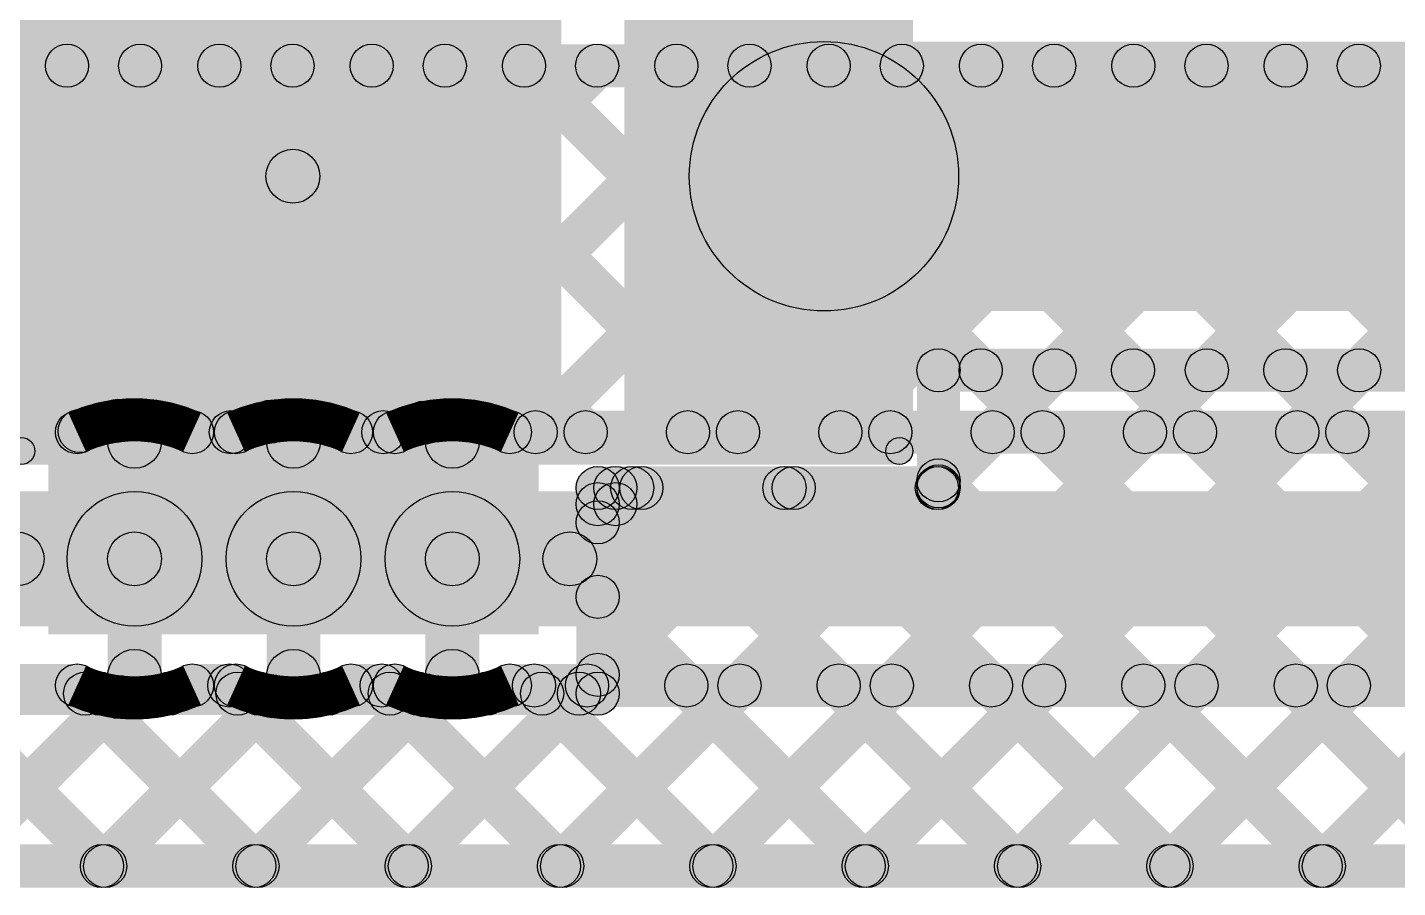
# Model space of a CAD drawing. Header units: millimetres. Extents: x -0.2 to 4.57, y -0.3 to 0.49.
# Drawn here: x 1.8264 to 2.0808, y 0.027 to 0.1866 of the extents above; entities that cross this region are included whole.
import ezdxf

# ---------------------------------------------------------------- set-up
doc = ezdxf.new("R2010")
doc.units = ezdxf.units.MM
doc.header["$MEASUREMENT"] = 0
for name, color, linetype in [('BottomLayer', 5, 'Continuous'), ('TopLayer', 1, 'Continuous'), ('TopOverlay', 2, 'Continuous'), ('TopPaste', 8, 'Continuous'), ('TopSolder', 216, 'Continuous'), ('ViaHoleLayer', 16, 'Continuous')]:
    doc.layers.add(name, color=color, linetype=linetype)

# ---------------------------------------------------------------- blocks, each defined once
blk = doc.blocks.new('W_____LED_10')
at = {"layer": 'TopLayer'}
for points in [[(-0.06526, 0.04685), (-0.02195, 0.04685), (-0.02195, -0.04685), (-0.06526, -0.04685)], [(-0.00226, 0.04685), (0.08947, 0.04685), (0.08947, -0.04685), (-0.00226, -0.04685)]]:
    blk.add_hatch(color=1, dxfattribs=at).paths.add_polyline_path(points)
at = {"layer": 'TopOverlay'}
h = blk.add_hatch(color=2, dxfattribs=at)
edge = h.paths.add_edge_path()
edge.add_arc((-0.069, 0.051), 0.0025, 0, 360)
h = blk.add_hatch(color=2, dxfattribs=at)
edge = h.paths.add_edge_path()
edge.add_arc((-0.069, 0.051), 0.0025, 0, 360)
for points in [[(0.094, 0.0535), (0.094, 0.0485), (-0.069, 0.0485), (-0.069, 0.0535)], [(-0.0715, 0.051), (-0.0665, 0.051), (-0.0665, -0.051), (-0.0715, -0.051)], [(0.134, 0.05301), (0.091, 0.05301), (0.091, -0.05299), (0.134, -0.05299)], [(0.094, -0.0485), (0.094, -0.0535), (-0.069, -0.0535), (-0.069, -0.0485)]]:
    blk.add_hatch(color=2, dxfattribs=at).paths.add_polyline_path(points)
h = blk.add_hatch(color=2, dxfattribs=at)
edge = h.paths.add_edge_path()
edge.add_arc((0.094, 0.051), 0.0025, 0, 360)
h = blk.add_hatch(color=2, dxfattribs=at)
edge = h.paths.add_edge_path()
edge.add_arc((-0.069, -0.051), 0.0025, 0, 360)
h = blk.add_hatch(color=2, dxfattribs=at)
edge = h.paths.add_edge_path()
edge.add_arc((-0.069, -0.051), 0.0025, 0, 360)
h = blk.add_hatch(color=2, dxfattribs=at)
edge = h.paths.add_edge_path()
edge.add_arc((0.094, -0.051), 0.0025, 0, 360)
at = {"layer": 'TopPaste'}
for points in [[(-0.06526, 0.04685), (-0.02195, 0.04685), (-0.02195, -0.04685), (-0.06526, -0.04685)], [(-0.00226, 0.04685), (0.08947, 0.04685), (0.08947, -0.04685), (-0.00226, -0.04685)]]:
    blk.add_hatch(color=8, dxfattribs=at).paths.add_polyline_path(points)
at = {"layer": 'TopSolder'}
for points in [[(-0.06926, 0.05085), (-0.01795, 0.05085), (-0.01795, -0.05085), (-0.06926, -0.05085)], [(-0.00626, 0.05085), (0.09347, 0.05085), (0.09347, -0.05085), (-0.00626, -0.05085)]]:
    blk.add_hatch(color=216, dxfattribs=at).paths.add_polyline_path(points)
at = {"layer": 'TopOverlay'}
for centre in [(-0.069, 0.051), (-0.069, 0.051), (0.094, 0.051), (-0.069, -0.051), (-0.069, -0.051), (0.094, -0.051)]:
    blk.add_circle(centre, 0.0025, dxfattribs=at)

msp = doc.modelspace()

# ---------------------------------------------------------------- hatches: boundary and pattern name
at = {"layer": 'BottomLayer'}
for points in [[(1.65426, 0.1755), (1.65426, 0.1835), (2.50226, 0.1835), (2.50226, 0.1755)], [(1.77432, 0.17667), (1.77998, 0.18233), (1.84587, 0.11644), (1.84021, 0.11078)], [(1.78212, 0.10867), (1.77646, 0.11433), (1.84446, 0.18233), (1.85012, 0.17667)], [(1.80261, 0.17667), (1.80826, 0.18233), (1.87431, 0.11628), (1.86865, 0.11062)], [(1.8104, 0.10867), (1.80475, 0.11433), (1.87275, 0.18233), (1.8784, 0.17667)], [(1.83089, 0.17667), (1.83655, 0.18233), (1.90279, 0.11609), (1.89713, 0.11043)], [(1.8389, 0.10889), (1.83325, 0.11454), (1.90103, 0.18233), (1.90669, 0.17667)], [(1.85917, 0.17667), (1.86483, 0.18233), (1.93283, 0.11433), (1.92717, 0.10867)], [(1.86697, 0.10867), (1.86132, 0.11433), (1.92932, 0.18233), (1.93497, 0.17667)], [(1.88746, 0.17667), (1.89312, 0.18233), (1.96112, 0.11433), (1.95546, 0.10867)], [(1.89526, 0.10867), (1.8896, 0.11433), (1.9576, 0.18233), (1.96326, 0.17667)], [(1.91574, 0.17667), (1.9214, 0.18233), (1.9894, 0.11433), (1.98374, 0.10867)], [(1.92354, 0.10867), (1.91788, 0.11433), (1.98588, 0.18233), (1.99154, 0.17667)], [(1.94403, 0.17667), (1.94968, 0.18233), (2.01768, 0.11433), (2.01203, 0.10867)], [(1.95183, 0.10867), (1.94617, 0.11433), (2.01417, 0.18233), (2.01983, 0.17667)], [(1.97231, 0.17667), (1.97797, 0.18233), (2.04597, 0.11433), (2.04031, 0.10867)], [(1.98011, 0.10867), (1.97445, 0.11433), (2.04245, 0.18233), (2.04811, 0.17667)], [(2.0006, 0.17667), (2.00625, 0.18233), (2.07425, 0.11433), (2.0686, 0.10867)], [(2.00839, 0.10867), (2.00274, 0.11433), (2.07074, 0.18233), (2.07639, 0.17667)], [(2.02888, 0.17667), (2.03454, 0.18233), (2.10254, 0.11433), (2.09688, 0.10867)], [(2.03668, 0.10867), (2.03102, 0.11433), (2.09902, 0.18233), (2.10468, 0.17667)], [(2.05716, 0.17667), (2.06282, 0.18233), (2.13082, 0.11433), (2.12516, 0.10867)], [(2.06496, 0.10867), (2.05931, 0.11433), (2.12731, 0.18233), (2.13296, 0.17667)], [(1.13694, 0.1075), (1.13694, 0.1155), (1.83559, 0.1155), (1.83559, 0.1075)], [(1.85694, 0.1075), (1.85694, 0.1155), (1.86509, 0.1155), (1.86509, 0.1075)], [(1.88644, 0.1075), (1.88644, 0.1155), (1.89459, 0.1155), (1.89459, 0.1075)], [(1.91594, 0.1075), (1.91594, 0.1155), (2.68159, 0.1155), (2.68159, 0.1075)], [(1.85126, 0.088), (1.84126, 0.088), (1.84126, 0.10981), (1.85126, 0.10981)], [(1.88076, 0.088), (1.87076, 0.088), (1.87076, 0.10981), (1.88076, 0.10981)], [(1.91026, 0.088), (1.90026, 0.088), (1.90026, 0.10981), (1.91026, 0.10981)], [(1.12626, 0.0755), (1.12626, 0.1005), (1.84626, 0.1005), (1.84626, 0.0755)], [(1.84626, 0.0755), (1.84626, 0.1005), (1.87576, 0.1005), (1.87576, 0.0755)], [(1.87576, 0.0755), (1.87576, 0.1005), (1.90526, 0.1005), (1.90526, 0.0755)], [(1.90526, 0.0755), (1.90526, 0.1005), (2.69226, 0.1005), (2.69226, 0.0755)], [(1.85126, 0.06619), (1.84126, 0.06619), (1.84126, 0.088), (1.85126, 0.088)], [(1.88076, 0.06619), (1.87076, 0.06619), (1.87076, 0.088), (1.88076, 0.088)], [(1.91026, 0.06619), (1.90026, 0.06619), (1.90026, 0.088), (1.91026, 0.088)], [(1.13694, 0.0605), (1.13694, 0.0685), (1.83559, 0.0685), (1.83559, 0.0605)], [(1.80447, 0.06167), (1.81012, 0.06733), (1.84362, 0.03383), (1.83797, 0.02817)], [(1.83275, 0.06167), (1.83841, 0.06733), (1.87191, 0.03383), (1.86625, 0.02817)], [(1.85694, 0.0605), (1.85694, 0.0685), (1.86509, 0.0685), (1.86509, 0.0605)], [(1.86104, 0.06167), (1.86669, 0.06733), (1.90019, 0.03383), (1.89454, 0.02817)], [(1.88644, 0.0605), (1.88644, 0.0685), (1.89459, 0.0685), (1.89459, 0.0605)], [(1.88932, 0.06167), (1.89498, 0.06733), (1.92848, 0.03383), (1.92282, 0.02817)], [(1.89961, 0.02817), (1.89395, 0.03383), (1.92745, 0.06733), (1.93311, 0.06167)], [(1.91594, 0.0605), (1.91594, 0.0685), (2.68159, 0.0685), (2.68159, 0.0605)], [(1.91761, 0.06167), (1.92326, 0.06733), (1.95676, 0.03383), (1.95111, 0.02817)], [(1.92789, 0.02817), (1.92224, 0.03383), (1.95574, 0.06733), (1.96139, 0.06167)], [(1.94589, 0.06167), (1.95155, 0.06733), (1.98505, 0.03383), (1.97939, 0.02817)], [(1.95618, 0.02817), (1.95052, 0.03383), (1.98402, 0.06733), (1.98968, 0.06167)], [(1.97417, 0.06167), (1.97983, 0.06733), (2.01333, 0.03383), (2.00767, 0.02817)], [(1.98446, 0.02817), (1.97881, 0.03383), (2.01231, 0.06733), (2.01796, 0.06167)], [(2.00246, 0.06167), (2.00812, 0.06733), (2.04162, 0.03383), (2.03596, 0.02817)], [(2.01275, 0.02817), (2.00709, 0.03383), (2.04059, 0.06733), (2.04625, 0.06167)], [(2.03074, 0.06167), (2.0364, 0.06733), (2.0699, 0.03383), (2.06424, 0.02817)], [(2.04103, 0.02817), (2.03537, 0.03383), (2.06887, 0.06733), (2.07453, 0.06167)], [(2.05903, 0.06167), (2.06468, 0.06733), (2.09818, 0.03383), (2.09253, 0.02817)], [(2.06932, 0.02817), (2.06366, 0.03383), (2.09716, 0.06733), (2.10282, 0.06167)], [(1.81476, 0.02817), (1.8091, 0.03383), (1.84046, 0.06519), (1.84612, 0.05953)], [(1.84304, 0.02817), (1.83738, 0.03383), (1.86889, 0.06533), (1.87455, 0.05968)], [(1.87133, 0.02817), (1.86567, 0.03383), (1.89736, 0.06552), (1.90302, 0.05986)], [(0.05826, 0.027), (0.05826, 0.035), (4.48726, 0.035), (4.48726, 0.027)]]:
    msp.add_hatch(color=5, dxfattribs=at).paths.add_polyline_path(points)
h = msp.add_hatch(color=5, dxfattribs=at)
edge = h.paths.add_edge_path()
edge.add_arc((1.83372, 0.1795), 0.004, 0, 360)
h = msp.add_hatch(color=5, dxfattribs=at)
edge = h.paths.add_edge_path()
edge.add_arc((1.84729, 0.1795), 0.004, 0, 360)
h = msp.add_hatch(color=5, dxfattribs=at)
edge = h.paths.add_edge_path()
edge.add_arc((1.862, 0.1795), 0.004, 0, 360)
h = msp.add_hatch(color=5, dxfattribs=at)
edge = h.paths.add_edge_path()
edge.add_arc((1.87558, 0.1795), 0.004, 0, 360)
h = msp.add_hatch(color=5, dxfattribs=at)
edge = h.paths.add_edge_path()
edge.add_arc((1.89029, 0.1795), 0.004, 0, 360)
h = msp.add_hatch(color=5, dxfattribs=at)
edge = h.paths.add_edge_path()
edge.add_arc((1.90386, 0.1795), 0.004, 0, 360)
h = msp.add_hatch(color=5, dxfattribs=at)
edge = h.paths.add_edge_path()
edge.add_arc((1.91857, 0.1795), 0.004, 0, 360)
h = msp.add_hatch(color=5, dxfattribs=at)
edge = h.paths.add_edge_path()
edge.add_arc((1.93214, 0.1795), 0.004, 0, 360)
h = msp.add_hatch(color=5, dxfattribs=at)
edge = h.paths.add_edge_path()
edge.add_arc((1.94686, 0.1795), 0.004, 0, 360)
h = msp.add_hatch(color=5, dxfattribs=at)
edge = h.paths.add_edge_path()
edge.add_arc((1.96043, 0.1795), 0.004, 0, 360)
h = msp.add_hatch(color=5, dxfattribs=at)
edge = h.paths.add_edge_path()
edge.add_arc((1.97514, 0.1795), 0.004, 0, 360)
h = msp.add_hatch(color=5, dxfattribs=at)
edge = h.paths.add_edge_path()
edge.add_arc((1.98871, 0.1795), 0.004, 0, 360)
h = msp.add_hatch(color=5, dxfattribs=at)
edge = h.paths.add_edge_path()
edge.add_arc((2.00342, 0.1795), 0.004, 0, 360)
h = msp.add_hatch(color=5, dxfattribs=at)
edge = h.paths.add_edge_path()
edge.add_arc((2.017, 0.1795), 0.004, 0, 360)
h = msp.add_hatch(color=5, dxfattribs=at)
edge = h.paths.add_edge_path()
edge.add_arc((2.03171, 0.1795), 0.004, 0, 360)
h = msp.add_hatch(color=5, dxfattribs=at)
edge = h.paths.add_edge_path()
edge.add_arc((2.04528, 0.1795), 0.004, 0, 360)
h = msp.add_hatch(color=5, dxfattribs=at)
edge = h.paths.add_edge_path()
edge.add_arc((2.05999, 0.1795), 0.004, 0, 360)
h = msp.add_hatch(color=5, dxfattribs=at)
edge = h.paths.add_edge_path()
edge.add_arc((2.07357, 0.1795), 0.004, 0, 360)
h = msp.add_hatch(color=5, dxfattribs=at)
edge = h.paths.add_edge_path()
edge.add_arc((1.84304, 0.11361), 0.004, 0, 360)
h = msp.add_hatch(color=5, dxfattribs=at)
edge = h.paths.add_edge_path()
edge.add_arc((1.87148, 0.11345), 0.004, 0, 360)
h = msp.add_hatch(color=5, dxfattribs=at)
edge = h.paths.add_edge_path()
edge.add_arc((1.89996, 0.11326), 0.004, 0, 360)
h = msp.add_hatch(color=5, dxfattribs=at)
edge = h.paths.add_edge_path()
edge.add_arc((1.83559, 0.1115), 0.004, 0, 360)
h = msp.add_hatch(color=5, dxfattribs=at)
edge = h.paths.add_edge_path()
edge.add_arc((1.83559, 0.1115), 0.004, 0, 360)
h = msp.add_hatch(color=5, dxfattribs=at)
edge = h.paths.add_edge_path()
edge.add_arc((1.83607, 0.11171), 0.004, 0, 360)
h = msp.add_hatch(color=5, dxfattribs=at)
edge = h.paths.add_edge_path()
edge.add_arc((1.84626, 0.10981), 0.005, 0, 360)
h = msp.add_hatch(color=5, dxfattribs=at)
edge = h.paths.add_edge_path()
edge.add_arc((1.85694, 0.1115), 0.004, 0, 360)
h = msp.add_hatch(color=5, dxfattribs=at)
edge = h.paths.add_edge_path()
edge.add_arc((1.85694, 0.1115), 0.004, 0, 360)
h = msp.add_hatch(color=5, dxfattribs=at)
edge = h.paths.add_edge_path()
edge.add_arc((1.86414, 0.1115), 0.004, 0, 360)
h = msp.add_hatch(color=5, dxfattribs=at)
edge = h.paths.add_edge_path()
edge.add_arc((1.86509, 0.1115), 0.004, 0, 360)
h = msp.add_hatch(color=5, dxfattribs=at)
edge = h.paths.add_edge_path()
edge.add_arc((1.86509, 0.1115), 0.004, 0, 360)
h = msp.add_hatch(color=5, dxfattribs=at)
edge = h.paths.add_edge_path()
edge.add_arc((1.87576, 0.10981), 0.005, 0, 360)
h = msp.add_hatch(color=5, dxfattribs=at)
edge = h.paths.add_edge_path()
edge.add_arc((1.88644, 0.1115), 0.004, 0, 360)
h = msp.add_hatch(color=5, dxfattribs=at)
edge = h.paths.add_edge_path()
edge.add_arc((1.88644, 0.1115), 0.004, 0, 360)
h = msp.add_hatch(color=5, dxfattribs=at)
edge = h.paths.add_edge_path()
edge.add_arc((1.89243, 0.1115), 0.004, 0, 360)
h = msp.add_hatch(color=5, dxfattribs=at)
edge = h.paths.add_edge_path()
edge.add_arc((1.89459, 0.1115), 0.004, 0, 360)
h = msp.add_hatch(color=5, dxfattribs=at)
edge = h.paths.add_edge_path()
edge.add_arc((1.89459, 0.1115), 0.004, 0, 360)
h = msp.add_hatch(color=5, dxfattribs=at)
edge = h.paths.add_edge_path()
edge.add_arc((1.90526, 0.10981), 0.005, 0, 360)
h = msp.add_hatch(color=5, dxfattribs=at)
edge = h.paths.add_edge_path()
edge.add_arc((1.91594, 0.1115), 0.004, 0, 360)
h = msp.add_hatch(color=5, dxfattribs=at)
edge = h.paths.add_edge_path()
edge.add_arc((1.91594, 0.1115), 0.004, 0, 360)
h = msp.add_hatch(color=5, dxfattribs=at)
edge = h.paths.add_edge_path()
edge.add_arc((1.92071, 0.1115), 0.004, 0, 360)
h = msp.add_hatch(color=5, dxfattribs=at)
edge = h.paths.add_edge_path()
edge.add_arc((1.93, 0.1115), 0.004, 0, 360)
h = msp.add_hatch(color=5, dxfattribs=at)
edge = h.paths.add_edge_path()
edge.add_arc((1.949, 0.1115), 0.004, 0, 360)
h = msp.add_hatch(color=5, dxfattribs=at)
edge = h.paths.add_edge_path()
edge.add_arc((1.95829, 0.1115), 0.004, 0, 360)
h = msp.add_hatch(color=5, dxfattribs=at)
edge = h.paths.add_edge_path()
edge.add_arc((1.97728, 0.1115), 0.004, 0, 360)
h = msp.add_hatch(color=5, dxfattribs=at)
edge = h.paths.add_edge_path()
edge.add_arc((1.98657, 0.1115), 0.004, 0, 360)
h = msp.add_hatch(color=5, dxfattribs=at)
edge = h.paths.add_edge_path()
edge.add_arc((2.00557, 0.1115), 0.004, 0, 360)
h = msp.add_hatch(color=5, dxfattribs=at)
edge = h.paths.add_edge_path()
edge.add_arc((2.01486, 0.1115), 0.004, 0, 360)
h = msp.add_hatch(color=5, dxfattribs=at)
edge = h.paths.add_edge_path()
edge.add_arc((2.03385, 0.1115), 0.004, 0, 360)
h = msp.add_hatch(color=5, dxfattribs=at)
edge = h.paths.add_edge_path()
edge.add_arc((2.04314, 0.1115), 0.004, 0, 360)
h = msp.add_hatch(color=5, dxfattribs=at)
edge = h.paths.add_edge_path()
edge.add_arc((2.06213, 0.1115), 0.004, 0, 360)
h = msp.add_hatch(color=5, dxfattribs=at)
edge = h.paths.add_edge_path()
edge.add_arc((2.07142, 0.1115), 0.004, 0, 360)
h = msp.add_hatch(color=5, dxfattribs=at)
edge = h.paths.add_edge_path()
edge.add_arc((1.84626, 0.088), 0.0125, 0, 360)
h = msp.add_hatch(color=5, dxfattribs=at)
edge = h.paths.add_edge_path()
edge.add_arc((1.84626, 0.088), 0.0125, 0, 360)
h = msp.add_hatch(color=5, dxfattribs=at)
edge = h.paths.add_edge_path()
edge.add_arc((1.84626, 0.088), 0.01181, 0, 360)
h = msp.add_hatch(color=5, dxfattribs=at)
edge = h.paths.add_edge_path()
edge.add_arc((1.87576, 0.088), 0.0125, 0, 360)
h = msp.add_hatch(color=5, dxfattribs=at)
edge = h.paths.add_edge_path()
edge.add_arc((1.87576, 0.088), 0.0125, 0, 360)
h = msp.add_hatch(color=5, dxfattribs=at)
edge = h.paths.add_edge_path()
edge.add_arc((1.87576, 0.088), 0.01181, 0, 360)
h = msp.add_hatch(color=5, dxfattribs=at)
edge = h.paths.add_edge_path()
edge.add_arc((1.90526, 0.088), 0.0125, 0, 360)
h = msp.add_hatch(color=5, dxfattribs=at)
edge = h.paths.add_edge_path()
edge.add_arc((1.90526, 0.088), 0.0125, 0, 360)
h = msp.add_hatch(color=5, dxfattribs=at)
edge = h.paths.add_edge_path()
edge.add_arc((1.90526, 0.088), 0.01181, 0, 360)
h = msp.add_hatch(color=5, dxfattribs=at)
edge = h.paths.add_edge_path()
edge.add_arc((1.84626, 0.088), 0.005, 0, 360)
h = msp.add_hatch(color=5, dxfattribs=at)
edge = h.paths.add_edge_path()
edge.add_arc((1.84626, 0.088), 0.005, 0, 360)
h = msp.add_hatch(color=5, dxfattribs=at)
edge = h.paths.add_edge_path()
edge.add_arc((1.87576, 0.088), 0.005, 0, 360)
h = msp.add_hatch(color=5, dxfattribs=at)
edge = h.paths.add_edge_path()
edge.add_arc((1.87576, 0.088), 0.005, 0, 360)
h = msp.add_hatch(color=5, dxfattribs=at)
edge = h.paths.add_edge_path()
edge.add_arc((1.90526, 0.088), 0.005, 0, 360)
h = msp.add_hatch(color=5, dxfattribs=at)
edge = h.paths.add_edge_path()
edge.add_arc((1.90526, 0.088), 0.005, 0, 360)
h = msp.add_hatch(color=5, dxfattribs=at)
edge = h.paths.add_edge_path()
edge.add_arc((1.84626, 0.06619), 0.005, 0, 360)
h = msp.add_hatch(color=5, dxfattribs=at)
edge = h.paths.add_edge_path()
edge.add_arc((1.87576, 0.06619), 0.005, 0, 360)
h = msp.add_hatch(color=5, dxfattribs=at)
edge = h.paths.add_edge_path()
edge.add_arc((1.90526, 0.06619), 0.005, 0, 360)
h = msp.add_hatch(color=5, dxfattribs=at)
edge = h.paths.add_edge_path()
edge.add_arc((1.83558, 0.0645), 0.004, 0, 360)
h = msp.add_hatch(color=5, dxfattribs=at)
edge = h.paths.add_edge_path()
edge.add_arc((1.83559, 0.0645), 0.004, 0, 360)
h = msp.add_hatch(color=5, dxfattribs=at)
edge = h.paths.add_edge_path()
edge.add_arc((1.83559, 0.0645), 0.004, 0, 360)
h = msp.add_hatch(color=5, dxfattribs=at)
edge = h.paths.add_edge_path()
edge.add_arc((1.84329, 0.06236), 0.004, 0, 360)
h = msp.add_hatch(color=5, dxfattribs=at)
edge = h.paths.add_edge_path()
edge.add_arc((1.85694, 0.0645), 0.004, 0, 360)
h = msp.add_hatch(color=5, dxfattribs=at)
edge = h.paths.add_edge_path()
edge.add_arc((1.85694, 0.0645), 0.004, 0, 360)
h = msp.add_hatch(color=5, dxfattribs=at)
edge = h.paths.add_edge_path()
edge.add_arc((1.86387, 0.0645), 0.004, 0, 360)
h = msp.add_hatch(color=5, dxfattribs=at)
edge = h.paths.add_edge_path()
edge.add_arc((1.86509, 0.0645), 0.004, 0, 360)
h = msp.add_hatch(color=5, dxfattribs=at)
edge = h.paths.add_edge_path()
edge.add_arc((1.86509, 0.0645), 0.004, 0, 360)
h = msp.add_hatch(color=5, dxfattribs=at)
edge = h.paths.add_edge_path()
edge.add_arc((1.87172, 0.06251), 0.004, 0, 360)
h = msp.add_hatch(color=5, dxfattribs=at)
edge = h.paths.add_edge_path()
edge.add_arc((1.88644, 0.0645), 0.004, 0, 360)
h = msp.add_hatch(color=5, dxfattribs=at)
edge = h.paths.add_edge_path()
edge.add_arc((1.88644, 0.0645), 0.004, 0, 360)
h = msp.add_hatch(color=5, dxfattribs=at)
edge = h.paths.add_edge_path()
edge.add_arc((1.89215, 0.0645), 0.004, 0, 360)
h = msp.add_hatch(color=5, dxfattribs=at)
edge = h.paths.add_edge_path()
edge.add_arc((1.89459, 0.0645), 0.004, 0, 360)
h = msp.add_hatch(color=5, dxfattribs=at)
edge = h.paths.add_edge_path()
edge.add_arc((1.89459, 0.0645), 0.004, 0, 360)
h = msp.add_hatch(color=5, dxfattribs=at)
edge = h.paths.add_edge_path()
edge.add_arc((1.90019, 0.06269), 0.004, 0, 360)
h = msp.add_hatch(color=5, dxfattribs=at)
edge = h.paths.add_edge_path()
edge.add_arc((1.91594, 0.0645), 0.004, 0, 360)
h = msp.add_hatch(color=5, dxfattribs=at)
edge = h.paths.add_edge_path()
edge.add_arc((1.91594, 0.0645), 0.004, 0, 360)
h = msp.add_hatch(color=5, dxfattribs=at)
edge = h.paths.add_edge_path()
edge.add_arc((1.92043, 0.0645), 0.004, 0, 360)
h = msp.add_hatch(color=5, dxfattribs=at)
edge = h.paths.add_edge_path()
edge.add_arc((1.93028, 0.0645), 0.004, 0, 360)
h = msp.add_hatch(color=5, dxfattribs=at)
edge = h.paths.add_edge_path()
edge.add_arc((1.94872, 0.0645), 0.004, 0, 360)
h = msp.add_hatch(color=5, dxfattribs=at)
edge = h.paths.add_edge_path()
edge.add_arc((1.95857, 0.0645), 0.004, 0, 360)
h = msp.add_hatch(color=5, dxfattribs=at)
edge = h.paths.add_edge_path()
edge.add_arc((1.977, 0.0645), 0.004, 0, 360)
h = msp.add_hatch(color=5, dxfattribs=at)
edge = h.paths.add_edge_path()
edge.add_arc((1.98685, 0.0645), 0.004, 0, 360)
h = msp.add_hatch(color=5, dxfattribs=at)
edge = h.paths.add_edge_path()
edge.add_arc((2.00529, 0.0645), 0.004, 0, 360)
h = msp.add_hatch(color=5, dxfattribs=at)
edge = h.paths.add_edge_path()
edge.add_arc((2.01513, 0.0645), 0.004, 0, 360)
h = msp.add_hatch(color=5, dxfattribs=at)
edge = h.paths.add_edge_path()
edge.add_arc((2.03357, 0.0645), 0.004, 0, 360)
h = msp.add_hatch(color=5, dxfattribs=at)
edge = h.paths.add_edge_path()
edge.add_arc((2.04342, 0.0645), 0.004, 0, 360)
h = msp.add_hatch(color=5, dxfattribs=at)
edge = h.paths.add_edge_path()
edge.add_arc((2.06186, 0.0645), 0.004, 0, 360)
h = msp.add_hatch(color=5, dxfattribs=at)
edge = h.paths.add_edge_path()
edge.add_arc((2.0717, 0.0645), 0.004, 0, 360)
h = msp.add_hatch(color=5, dxfattribs=at)
edge = h.paths.add_edge_path()
edge.add_arc((1.84021, 0.031), 0.004, 0, 360)
h = msp.add_hatch(color=5, dxfattribs=at)
edge = h.paths.add_edge_path()
edge.add_arc((1.8408, 0.031), 0.004, 0, 360)
h = msp.add_hatch(color=5, dxfattribs=at)
edge = h.paths.add_edge_path()
edge.add_arc((1.8685, 0.031), 0.004, 0, 360)
h = msp.add_hatch(color=5, dxfattribs=at)
edge = h.paths.add_edge_path()
edge.add_arc((1.86908, 0.031), 0.004, 0, 360)
h = msp.add_hatch(color=5, dxfattribs=at)
edge = h.paths.add_edge_path()
edge.add_arc((1.89678, 0.031), 0.004, 0, 360)
h = msp.add_hatch(color=5, dxfattribs=at)
edge = h.paths.add_edge_path()
edge.add_arc((1.89737, 0.031), 0.004, 0, 360)
h = msp.add_hatch(color=5, dxfattribs=at)
edge = h.paths.add_edge_path()
edge.add_arc((1.92507, 0.031), 0.004, 0, 360)
h = msp.add_hatch(color=5, dxfattribs=at)
edge = h.paths.add_edge_path()
edge.add_arc((1.92565, 0.031), 0.004, 0, 360)
h = msp.add_hatch(color=5, dxfattribs=at)
edge = h.paths.add_edge_path()
edge.add_arc((1.95335, 0.031), 0.004, 0, 360)
h = msp.add_hatch(color=5, dxfattribs=at)
edge = h.paths.add_edge_path()
edge.add_arc((1.95393, 0.031), 0.004, 0, 360)
h = msp.add_hatch(color=5, dxfattribs=at)
edge = h.paths.add_edge_path()
edge.add_arc((1.98163, 0.031), 0.004, 0, 360)
h = msp.add_hatch(color=5, dxfattribs=at)
edge = h.paths.add_edge_path()
edge.add_arc((1.98222, 0.031), 0.004, 0, 360)
h = msp.add_hatch(color=5, dxfattribs=at)
edge = h.paths.add_edge_path()
edge.add_arc((2.00992, 0.031), 0.004, 0, 360)
h = msp.add_hatch(color=5, dxfattribs=at)
edge = h.paths.add_edge_path()
edge.add_arc((2.0105, 0.031), 0.004, 0, 360)
h = msp.add_hatch(color=5, dxfattribs=at)
edge = h.paths.add_edge_path()
edge.add_arc((2.0382, 0.031), 0.004, 0, 360)
h = msp.add_hatch(color=5, dxfattribs=at)
edge = h.paths.add_edge_path()
edge.add_arc((2.03879, 0.031), 0.004, 0, 360)
h = msp.add_hatch(color=5, dxfattribs=at)
edge = h.paths.add_edge_path()
edge.add_arc((2.06649, 0.031), 0.004, 0, 360)
h = msp.add_hatch(color=5, dxfattribs=at)
edge = h.paths.add_edge_path()
edge.add_arc((2.06707, 0.031), 0.004, 0, 360)
at = {"layer": 'TopLayer'}
for points in [[(1.88066, 0.159), (1.87066, 0.159), (1.87066, 0.21585), (1.88066, 0.21585)], [(1.97426, 0.134), (1.97426, 0.184), (2.22666, 0.184), (2.22666, 0.134)], [(1.69743, 0.1687), (1.70309, 0.17436), (1.84362, 0.03383), (1.83797, 0.02817)], [(1.83026, 0.074), (1.92126, 0.074), (1.92126, 0.166), (1.83026, 0.166)], [(1.81979, 0.154), (1.81979, 0.164), (1.87566, 0.164), (1.87566, 0.154)], [(1.95618, 0.02817), (1.95052, 0.03383), (2.04252, 0.12583), (2.04818, 0.12017)], [(1.98446, 0.02817), (1.97881, 0.03383), (2.07081, 0.12583), (2.07646, 0.12017)], [(1.99835, 0.09862), (1.99269, 0.10428), (2.01424, 0.12583), (2.01989, 0.12017)], [(1.99552, 0.119), (1.99552, 0.127), (2.16979, 0.127), (2.16979, 0.119)], [(2.00053, 0.12017), (2.00618, 0.12583), (2.09818, 0.03383), (2.09253, 0.02817)], [(2.01275, 0.02817), (2.00709, 0.03383), (2.09909, 0.12583), (2.10475, 0.12017)], [(2.02881, 0.12017), (2.03447, 0.12583), (2.12647, 0.03383), (2.12081, 0.02817)], [(2.04103, 0.02817), (2.03537, 0.03383), (2.12737, 0.12583), (2.13303, 0.12017)], [(2.0571, 0.12017), (2.06275, 0.12583), (2.15475, 0.03383), (2.1491, 0.02817)], [(2.06932, 0.02817), (2.06366, 0.03383), (2.15566, 0.12583), (2.16132, 0.12017)], [(1.99952, 0.10115), (1.99152, 0.10115), (1.99152, 0.123), (1.99952, 0.123)], [(1.93226, 0.09715), (1.93226, 0.10515), (1.93553, 0.10515), (1.93553, 0.09715)], [(1.93553, 0.09715), (1.93553, 0.10515), (1.99552, 0.10515), (1.99552, 0.09715)], [(1.99269, 0.09972), (1.99835, 0.10538), (2.0699, 0.03383), (2.06424, 0.02817)], [(1.92789, 0.02817), (1.92224, 0.03383), (1.99239, 0.10398), (1.99804, 0.09832)], [(1.93509, 0.06365), (1.92943, 0.06931), (1.9641, 0.10398), (1.96976, 0.09832)], [(1.93509, 0.09194), (1.92943, 0.09759), (1.93582, 0.10398), (1.94148, 0.09832)], [(1.93226, 0.09415), (1.93226, 0.10215), (1.93553, 0.10215), (1.93553, 0.09415)], [(1.93752, 0.09832), (1.94318, 0.10398), (2.01333, 0.03383), (2.00767, 0.02817)], [(1.96581, 0.09832), (1.97147, 0.10398), (2.04162, 0.03383), (2.03596, 0.02817)], [(1.93626, 0.063), (1.92826, 0.063), (1.92826, 0.09815), (1.93626, 0.09815)], [(1.82445, 0.083), (1.82445, 0.093), (1.84626, 0.093), (1.84626, 0.083)], [(1.90526, 0.083), (1.90526, 0.093), (1.92707, 0.093), (1.92707, 0.083)], [(1.85126, 0.06619), (1.84126, 0.06619), (1.84126, 0.088), (1.85126, 0.088)], [(1.88076, 0.06619), (1.87076, 0.06619), (1.87076, 0.088), (1.88076, 0.088)], [(1.91026, 0.06619), (1.90026, 0.06619), (1.90026, 0.088), (1.91026, 0.088)], [(1.92943, 0.07812), (1.93509, 0.08378), (1.98505, 0.03383), (1.97939, 0.02817)], [(1.93161, 0.06017), (1.92595, 0.06583), (1.92943, 0.06931), (1.93509, 0.06365)], [(1.81926, 0.059), (1.81926, 0.067), (1.83984, 0.067), (1.83984, 0.059)], [(1.85268, 0.059), (1.85268, 0.067), (1.86934, 0.067), (1.86934, 0.059)], [(1.88218, 0.059), (1.88218, 0.067), (1.89884, 0.067), (1.89884, 0.059)], [(1.91168, 0.059), (1.91168, 0.067), (1.93226, 0.067), (1.93226, 0.059)], [(1.81476, 0.02817), (1.8091, 0.03383), (1.84046, 0.06519), (1.84612, 0.05953)], [(1.83425, 0.06017), (1.83991, 0.06583), (1.87191, 0.03383), (1.86625, 0.02817)], [(1.84304, 0.02817), (1.83738, 0.03383), (1.86889, 0.06533), (1.87455, 0.05968)], [(1.86254, 0.06017), (1.86819, 0.06583), (1.90019, 0.03383), (1.89454, 0.02817)], [(1.87133, 0.02817), (1.86567, 0.03383), (1.89736, 0.06552), (1.90302, 0.05986)], [(1.89082, 0.06017), (1.89648, 0.06583), (1.92848, 0.03383), (1.92282, 0.02817)], [(1.89961, 0.02817), (1.89395, 0.03383), (1.92595, 0.06583), (1.93161, 0.06017)], [(1.91911, 0.06017), (1.92476, 0.06583), (1.95676, 0.03383), (1.95111, 0.02817)], [(0.05826, 0.027), (0.05826, 0.035), (3.27726, 0.035), (3.27726, 0.027)]]:
    msp.add_hatch(color=1, dxfattribs=at).paths.add_polyline_path(points)
h = msp.add_hatch(color=1, dxfattribs=at)
edge = h.paths.add_edge_path()
edge.add_arc((1.97426, 0.159), 0.025, 0, 360)
h = msp.add_hatch(color=1, dxfattribs=at)
edge = h.paths.add_edge_path()
edge.add_arc((1.87566, 0.159), 0.005, 0, 360)
h = msp.add_hatch(color=1, dxfattribs=at)
edge = h.paths.add_edge_path()
edge.add_arc((1.87566, 0.159), 0.005, 0, 360)
h = msp.add_hatch(color=1, dxfattribs=at)
edge = h.paths.add_edge_path()
edge.add_arc((1.99552, 0.123), 0.004, 0, 360)
h = msp.add_hatch(color=1, dxfattribs=at)
edge = h.paths.add_edge_path()
edge.add_arc((1.99552, 0.123), 0.004, 0, 360)
h = msp.add_hatch(color=1, dxfattribs=at)
edge = h.paths.add_edge_path()
edge.add_arc((2.00336, 0.123), 0.004, 0, 360)
h = msp.add_hatch(color=1, dxfattribs=at)
edge = h.paths.add_edge_path()
edge.add_arc((2.01707, 0.123), 0.004, 0, 360)
h = msp.add_hatch(color=1, dxfattribs=at)
edge = h.paths.add_edge_path()
edge.add_arc((2.03164, 0.123), 0.004, 0, 360)
h = msp.add_hatch(color=1, dxfattribs=at)
edge = h.paths.add_edge_path()
edge.add_arc((2.04535, 0.123), 0.004, 0, 360)
h = msp.add_hatch(color=1, dxfattribs=at)
edge = h.paths.add_edge_path()
edge.add_arc((2.05992, 0.123), 0.004, 0, 360)
h = msp.add_hatch(color=1, dxfattribs=at)
edge = h.paths.add_edge_path()
edge.add_arc((2.07363, 0.123), 0.004, 0, 360)
h = msp.add_hatch(color=1, dxfattribs=at)
edge = h.paths.add_edge_path()
edge.add_arc((1.93226, 0.10115), 0.004, 0, 360)
h = msp.add_hatch(color=1, dxfattribs=at)
edge = h.paths.add_edge_path()
edge.add_arc((1.93553, 0.10115), 0.004, 0, 360)
h = msp.add_hatch(color=1, dxfattribs=at)
edge = h.paths.add_edge_path()
edge.add_arc((1.93553, 0.10115), 0.004, 0, 360)
h = msp.add_hatch(color=1, dxfattribs=at)
edge = h.paths.add_edge_path()
edge.add_arc((1.93865, 0.10115), 0.004, 0, 360)
h = msp.add_hatch(color=1, dxfattribs=at)
edge = h.paths.add_edge_path()
edge.add_arc((1.94035, 0.10115), 0.004, 0, 360)
h = msp.add_hatch(color=1, dxfattribs=at)
edge = h.paths.add_edge_path()
edge.add_arc((1.96693, 0.10115), 0.004, 0, 360)
h = msp.add_hatch(color=1, dxfattribs=at)
edge = h.paths.add_edge_path()
edge.add_arc((1.96864, 0.10115), 0.004, 0, 360)
h = msp.add_hatch(color=1, dxfattribs=at)
edge = h.paths.add_edge_path()
edge.add_arc((1.99522, 0.10115), 0.004, 0, 360)
h = msp.add_hatch(color=1, dxfattribs=at)
edge = h.paths.add_edge_path()
edge.add_arc((1.99552, 0.10255), 0.004, 0, 360)
h = msp.add_hatch(color=1, dxfattribs=at)
edge = h.paths.add_edge_path()
edge.add_arc((1.99552, 0.10145), 0.004, 0, 360)
h = msp.add_hatch(color=1, dxfattribs=at)
edge = h.paths.add_edge_path()
edge.add_arc((1.99552, 0.10115), 0.004, 0, 360)
h = msp.add_hatch(color=1, dxfattribs=at)
edge = h.paths.add_edge_path()
edge.add_arc((1.99552, 0.10115), 0.004, 0, 360)
h = msp.add_hatch(color=1, dxfattribs=at)
edge = h.paths.add_edge_path()
edge.add_arc((1.93226, 0.09815), 0.004, 0, 360)
h = msp.add_hatch(color=1, dxfattribs=at)
edge = h.paths.add_edge_path()
edge.add_arc((1.93226, 0.09815), 0.004, 0, 360)
h = msp.add_hatch(color=1, dxfattribs=at)
edge = h.paths.add_edge_path()
edge.add_arc((1.93553, 0.09815), 0.004, 0, 360)
h = msp.add_hatch(color=1, dxfattribs=at)
edge = h.paths.add_edge_path()
edge.add_arc((1.84626, 0.088), 0.01181, 0, 360)
h = msp.add_hatch(color=1, dxfattribs=at)
edge = h.paths.add_edge_path()
edge.add_arc((1.87576, 0.088), 0.01181, 0, 360)
h = msp.add_hatch(color=1, dxfattribs=at)
edge = h.paths.add_edge_path()
edge.add_arc((1.90526, 0.088), 0.01181, 0, 360)
h = msp.add_hatch(color=1, dxfattribs=at)
edge = h.paths.add_edge_path()
edge.add_arc((1.93226, 0.09476), 0.004, 0, 360)
h = msp.add_hatch(color=1, dxfattribs=at)
edge = h.paths.add_edge_path()
edge.add_arc((1.82445, 0.088), 0.005, 0, 360)
h = msp.add_hatch(color=1, dxfattribs=at)
edge = h.paths.add_edge_path()
edge.add_arc((1.84626, 0.088), 0.005, 0, 360)
h = msp.add_hatch(color=1, dxfattribs=at)
edge = h.paths.add_edge_path()
edge.add_arc((1.84626, 0.088), 0.005, 0, 360)
h = msp.add_hatch(color=1, dxfattribs=at)
edge = h.paths.add_edge_path()
edge.add_arc((1.87576, 0.088), 0.005, 0, 360)
h = msp.add_hatch(color=1, dxfattribs=at)
edge = h.paths.add_edge_path()
edge.add_arc((1.90526, 0.088), 0.005, 0, 360)
h = msp.add_hatch(color=1, dxfattribs=at)
edge = h.paths.add_edge_path()
edge.add_arc((1.90526, 0.088), 0.005, 0, 360)
h = msp.add_hatch(color=1, dxfattribs=at)
edge = h.paths.add_edge_path()
edge.add_arc((1.92707, 0.088), 0.005, 0, 360)
h = msp.add_hatch(color=1, dxfattribs=at)
edge = h.paths.add_edge_path()
edge.add_arc((1.93226, 0.08095), 0.004, 0, 360)
h = msp.add_hatch(color=1, dxfattribs=at)
edge = h.paths.add_edge_path()
edge.add_arc((1.84626, 0.06619), 0.005, 0, 360)
h = msp.add_hatch(color=1, dxfattribs=at)
edge = h.paths.add_edge_path()
edge.add_arc((1.87576, 0.06619), 0.005, 0, 360)
h = msp.add_hatch(color=1, dxfattribs=at)
edge = h.paths.add_edge_path()
edge.add_arc((1.90526, 0.06619), 0.005, 0, 360)
h = msp.add_hatch(color=1, dxfattribs=at)
edge = h.paths.add_edge_path()
edge.add_arc((1.93226, 0.06648), 0.004, 0, 360)
h = msp.add_hatch(color=1, dxfattribs=at)
edge = h.paths.add_edge_path()
edge.add_arc((1.93226, 0.06648), 0.004, 0, 360)
h = msp.add_hatch(color=1, dxfattribs=at)
edge = h.paths.add_edge_path()
edge.add_arc((1.83708, 0.063), 0.004, 0, 360)
h = msp.add_hatch(color=1, dxfattribs=at)
edge = h.paths.add_edge_path()
edge.add_arc((1.83984, 0.063), 0.004, 0, 360)
h = msp.add_hatch(color=1, dxfattribs=at)
edge = h.paths.add_edge_path()
edge.add_arc((1.83984, 0.063), 0.004, 0, 360)
h = msp.add_hatch(color=1, dxfattribs=at)
edge = h.paths.add_edge_path()
edge.add_arc((1.84329, 0.06236), 0.004, 0, 360)
h = msp.add_hatch(color=1, dxfattribs=at)
edge = h.paths.add_edge_path()
edge.add_arc((1.85268, 0.063), 0.004, 0, 360)
h = msp.add_hatch(color=1, dxfattribs=at)
edge = h.paths.add_edge_path()
edge.add_arc((1.85268, 0.063), 0.004, 0, 360)
h = msp.add_hatch(color=1, dxfattribs=at)
edge = h.paths.add_edge_path()
edge.add_arc((1.86537, 0.063), 0.004, 0, 360)
h = msp.add_hatch(color=1, dxfattribs=at)
edge = h.paths.add_edge_path()
edge.add_arc((1.86934, 0.063), 0.004, 0, 360)
h = msp.add_hatch(color=1, dxfattribs=at)
edge = h.paths.add_edge_path()
edge.add_arc((1.86934, 0.063), 0.004, 0, 360)
h = msp.add_hatch(color=1, dxfattribs=at)
edge = h.paths.add_edge_path()
edge.add_arc((1.87172, 0.06251), 0.004, 0, 360)
h = msp.add_hatch(color=1, dxfattribs=at)
edge = h.paths.add_edge_path()
edge.add_arc((1.88218, 0.063), 0.004, 0, 360)
h = msp.add_hatch(color=1, dxfattribs=at)
edge = h.paths.add_edge_path()
edge.add_arc((1.88218, 0.063), 0.004, 0, 360)
h = msp.add_hatch(color=1, dxfattribs=at)
edge = h.paths.add_edge_path()
edge.add_arc((1.89365, 0.063), 0.004, 0, 360)
h = msp.add_hatch(color=1, dxfattribs=at)
edge = h.paths.add_edge_path()
edge.add_arc((1.89884, 0.063), 0.004, 0, 360)
h = msp.add_hatch(color=1, dxfattribs=at)
edge = h.paths.add_edge_path()
edge.add_arc((1.89884, 0.063), 0.004, 0, 360)
h = msp.add_hatch(color=1, dxfattribs=at)
edge = h.paths.add_edge_path()
edge.add_arc((1.90019, 0.06269), 0.004, 0, 360)
h = msp.add_hatch(color=1, dxfattribs=at)
edge = h.paths.add_edge_path()
edge.add_arc((1.91168, 0.063), 0.004, 0, 360)
h = msp.add_hatch(color=1, dxfattribs=at)
edge = h.paths.add_edge_path()
edge.add_arc((1.91168, 0.063), 0.004, 0, 360)
h = msp.add_hatch(color=1, dxfattribs=at)
edge = h.paths.add_edge_path()
edge.add_arc((1.92193, 0.063), 0.004, 0, 360)
h = msp.add_hatch(color=1, dxfattribs=at)
edge = h.paths.add_edge_path()
edge.add_arc((1.92878, 0.063), 0.004, 0, 360)
h = msp.add_hatch(color=1, dxfattribs=at)
edge = h.paths.add_edge_path()
edge.add_arc((1.92878, 0.063), 0.004, 0, 360)
h = msp.add_hatch(color=1, dxfattribs=at)
edge = h.paths.add_edge_path()
edge.add_arc((1.93226, 0.063), 0.004, 0, 360)
h = msp.add_hatch(color=1, dxfattribs=at)
edge = h.paths.add_edge_path()
edge.add_arc((1.93226, 0.063), 0.004, 0, 360)
h = msp.add_hatch(color=1, dxfattribs=at)
edge = h.paths.add_edge_path()
edge.add_arc((1.84021, 0.031), 0.004, 0, 360)
h = msp.add_hatch(color=1, dxfattribs=at)
edge = h.paths.add_edge_path()
edge.add_arc((1.8408, 0.031), 0.004, 0, 360)
h = msp.add_hatch(color=1, dxfattribs=at)
edge = h.paths.add_edge_path()
edge.add_arc((1.8685, 0.031), 0.004, 0, 360)
h = msp.add_hatch(color=1, dxfattribs=at)
edge = h.paths.add_edge_path()
edge.add_arc((1.86908, 0.031), 0.004, 0, 360)
h = msp.add_hatch(color=1, dxfattribs=at)
edge = h.paths.add_edge_path()
edge.add_arc((1.89678, 0.031), 0.004, 0, 360)
h = msp.add_hatch(color=1, dxfattribs=at)
edge = h.paths.add_edge_path()
edge.add_arc((1.89737, 0.031), 0.004, 0, 360)
h = msp.add_hatch(color=1, dxfattribs=at)
edge = h.paths.add_edge_path()
edge.add_arc((1.92507, 0.031), 0.004, 0, 360)
h = msp.add_hatch(color=1, dxfattribs=at)
edge = h.paths.add_edge_path()
edge.add_arc((1.92565, 0.031), 0.004, 0, 360)
h = msp.add_hatch(color=1, dxfattribs=at)
edge = h.paths.add_edge_path()
edge.add_arc((1.95335, 0.031), 0.004, 0, 360)
h = msp.add_hatch(color=1, dxfattribs=at)
edge = h.paths.add_edge_path()
edge.add_arc((1.95393, 0.031), 0.004, 0, 360)
h = msp.add_hatch(color=1, dxfattribs=at)
edge = h.paths.add_edge_path()
edge.add_arc((1.98163, 0.031), 0.004, 0, 360)
h = msp.add_hatch(color=1, dxfattribs=at)
edge = h.paths.add_edge_path()
edge.add_arc((1.98222, 0.031), 0.004, 0, 360)
h = msp.add_hatch(color=1, dxfattribs=at)
edge = h.paths.add_edge_path()
edge.add_arc((2.00992, 0.031), 0.004, 0, 360)
h = msp.add_hatch(color=1, dxfattribs=at)
edge = h.paths.add_edge_path()
edge.add_arc((2.0105, 0.031), 0.004, 0, 360)
h = msp.add_hatch(color=1, dxfattribs=at)
edge = h.paths.add_edge_path()
edge.add_arc((2.0382, 0.031), 0.004, 0, 360)
h = msp.add_hatch(color=1, dxfattribs=at)
edge = h.paths.add_edge_path()
edge.add_arc((2.03879, 0.031), 0.004, 0, 360)
h = msp.add_hatch(color=1, dxfattribs=at)
edge = h.paths.add_edge_path()
edge.add_arc((2.06649, 0.031), 0.004, 0, 360)
h = msp.add_hatch(color=1, dxfattribs=at)
edge = h.paths.add_edge_path()
edge.add_arc((2.06707, 0.031), 0.004, 0, 360)
at = {"layer": 'ViaHoleLayer'}
h = msp.add_hatch(color=16, dxfattribs=at)
edge = h.paths.add_edge_path()
edge.add_arc((1.84626, 0.088), 0.00591, 0, 360)
h = msp.add_hatch(color=16, dxfattribs=at)
edge = h.paths.add_edge_path()
edge.add_arc((1.87576, 0.088), 0.00591, 0, 360)
h = msp.add_hatch(color=16, dxfattribs=at)
edge = h.paths.add_edge_path()
edge.add_arc((1.90526, 0.088), 0.00591, 0, 360)

# ---------------------------------------------------------------- linework, layer by layer
at = {"layer": 'BottomLayer', "const_width": 0.008}
for points in [[(1.83559, 0.1115, -0.216485), (1.85694, 0.1115)], [(1.86509, 0.1115, -0.216485), (1.88644, 0.1115)], [(1.89459, 0.1115, -0.216485), (1.91594, 0.1115)], [(1.85694, 0.0645, -0.216485), (1.83559, 0.0645)], [(1.88644, 0.0645, -0.216485), (1.86509, 0.0645)], [(1.91594, 0.0645, -0.216485), (1.89459, 0.0645)]]:
    msp.add_lwpolyline(points, format="xyb", dxfattribs=at)
at = {"layer": 'BottomLayer'}
for centre, radius in [((1.83372, 0.1795), 0.004), ((1.84729, 0.1795), 0.004), ((1.862, 0.1795), 0.004), ((1.87558, 0.1795), 0.004), ((1.89029, 0.1795), 0.004), ((1.90386, 0.1795), 0.004), ((1.91857, 0.1795), 0.004), ((1.93214, 0.1795), 0.004), ((1.94686, 0.1795), 0.004), ((1.96043, 0.1795), 0.004), ((1.97514, 0.1795), 0.004), ((1.98871, 0.1795), 0.004), ((2.00342, 0.1795), 0.004), ((2.017, 0.1795), 0.004), ((2.03171, 0.1795), 0.004), ((2.04528, 0.1795), 0.004), ((2.05999, 0.1795), 0.004), ((2.07357, 0.1795), 0.004), ((1.84304, 0.11361), 0.004), ((1.87148, 0.11345), 0.004), ((1.89996, 0.11326), 0.004), ((1.83559, 0.1115), 0.004), ((1.83559, 0.1115), 0.004), ((1.83607, 0.11171), 0.004), ((1.84626, 0.10981), 0.005), ((1.85694, 0.1115), 0.004), ((1.85694, 0.1115), 0.004), ((1.86414, 0.1115), 0.004), ((1.86509, 0.1115), 0.004), ((1.86509, 0.1115), 0.004), ((1.87576, 0.10981), 0.005), ((1.88644, 0.1115), 0.004), ((1.88644, 0.1115), 0.004), ((1.89243, 0.1115), 0.004), ((1.89459, 0.1115), 0.004), ((1.89459, 0.1115), 0.004), ((1.90526, 0.10981), 0.005), ((1.91594, 0.1115), 0.004), ((1.91594, 0.1115), 0.004), ((1.92071, 0.1115), 0.004), ((1.93, 0.1115), 0.004), ((1.949, 0.1115), 0.004), ((1.95829, 0.1115), 0.004), ((1.97728, 0.1115), 0.004), ((1.98657, 0.1115), 0.004), ((2.00557, 0.1115), 0.004), ((2.01486, 0.1115), 0.004), ((2.03385, 0.1115), 0.004), ((2.04314, 0.1115), 0.004), ((2.06213, 0.1115), 0.004), ((2.07142, 0.1115), 0.004), ((1.84626, 0.088), 0.0125), ((1.84626, 0.088), 0.0125), ((1.87576, 0.088), 0.0125), ((1.87576, 0.088), 0.0125), ((1.90526, 0.088), 0.0125), ((1.90526, 0.088), 0.0125), ((1.84626, 0.088), 0.005), ((1.84626, 0.088), 0.005), ((1.87576, 0.088), 0.005), ((1.87576, 0.088), 0.005), ((1.90526, 0.088), 0.005), ((1.90526, 0.088), 0.005), ((1.84626, 0.06619), 0.005), ((1.87576, 0.06619), 0.005), ((1.90526, 0.06619), 0.005), ((1.83558, 0.0645), 0.004), ((1.83559, 0.0645), 0.004), ((1.83559, 0.0645), 0.004), ((1.84329, 0.06236), 0.004), ((1.85694, 0.0645), 0.004), ((1.85694, 0.0645), 0.004), ((1.86387, 0.0645), 0.004), ((1.86509, 0.0645), 0.004), ((1.86509, 0.0645), 0.004), ((1.87172, 0.06251), 0.004), ((1.88644, 0.0645), 0.004), ((1.88644, 0.0645), 0.004), ((1.89215, 0.0645), 0.004), ((1.89459, 0.0645), 0.004), ((1.89459, 0.0645), 0.004), ((1.90019, 0.06269), 0.004), ((1.91594, 0.0645), 0.004), ((1.91594, 0.0645), 0.004), ((1.92043, 0.0645), 0.004), ((1.93028, 0.0645), 0.004), ((1.94872, 0.0645), 0.004), ((1.95857, 0.0645), 0.004), ((1.977, 0.0645), 0.004), ((1.98685, 0.0645), 0.004), ((2.00529, 0.0645), 0.004), ((2.01513, 0.0645), 0.004), ((2.03357, 0.0645), 0.004), ((2.04342, 0.0645), 0.004), ((2.06186, 0.0645), 0.004), ((2.0717, 0.0645), 0.004), ((1.84021, 0.031), 0.004), ((1.8408, 0.031), 0.004), ((1.8685, 0.031), 0.004), ((1.86908, 0.031), 0.004), ((1.89678, 0.031), 0.004), ((1.89737, 0.031), 0.004), ((1.92507, 0.031), 0.004), ((1.92565, 0.031), 0.004), ((1.95335, 0.031), 0.004), ((1.95393, 0.031), 0.004), ((1.98163, 0.031), 0.004), ((1.98222, 0.031), 0.004), ((2.00992, 0.031), 0.004), ((2.0105, 0.031), 0.004), ((2.0382, 0.031), 0.004), ((2.03879, 0.031), 0.004), ((2.06649, 0.031), 0.004), ((2.06707, 0.031), 0.004)]:
    msp.add_circle(centre, radius, dxfattribs=at)
at = {"layer": 'TopLayer', "const_width": 0.008}
for points in [[(1.85268, 0.063, -0.126337), (1.83984, 0.063)], [(1.88218, 0.063, -0.126337), (1.86934, 0.063)], [(1.91168, 0.063, -0.126337), (1.89884, 0.063)]]:
    msp.add_lwpolyline(points, format="xyb", dxfattribs=at)
at = {"layer": 'TopLayer'}
for centre, radius in [((1.97426, 0.159), 0.025), ((1.87566, 0.159), 0.005), ((1.87566, 0.159), 0.005), ((1.99552, 0.123), 0.004), ((1.99552, 0.123), 0.004), ((2.00336, 0.123), 0.004), ((2.01707, 0.123), 0.004), ((2.03164, 0.123), 0.004), ((2.04535, 0.123), 0.004), ((2.05992, 0.123), 0.004), ((2.07363, 0.123), 0.004), ((1.93226, 0.10115), 0.004), ((1.93553, 0.10115), 0.004), ((1.93553, 0.10115), 0.004), ((1.93865, 0.10115), 0.004), ((1.94035, 0.10115), 0.004), ((1.96693, 0.10115), 0.004), ((1.96864, 0.10115), 0.004), ((1.99522, 0.10115), 0.004), ((1.99552, 0.10255), 0.004), ((1.99552, 0.10145), 0.004), ((1.99552, 0.10115), 0.004), ((1.99552, 0.10115), 0.004), ((1.93226, 0.09815), 0.004), ((1.93226, 0.09815), 0.004), ((1.93553, 0.09815), 0.004), ((1.93226, 0.09476), 0.004), ((1.82445, 0.088), 0.005), ((1.84626, 0.088), 0.005), ((1.84626, 0.088), 0.005), ((1.87576, 0.088), 0.005), ((1.90526, 0.088), 0.005), ((1.90526, 0.088), 0.005), ((1.92707, 0.088), 0.005), ((1.93226, 0.08095), 0.004), ((1.84626, 0.06619), 0.005), ((1.87576, 0.06619), 0.005), ((1.90526, 0.06619), 0.005), ((1.93226, 0.06648), 0.004), ((1.93226, 0.06648), 0.004), ((1.83708, 0.063), 0.004), ((1.83984, 0.063), 0.004), ((1.83984, 0.063), 0.004), ((1.84329, 0.06236), 0.004), ((1.85268, 0.063), 0.004), ((1.85268, 0.063), 0.004), ((1.86537, 0.063), 0.004), ((1.86934, 0.063), 0.004), ((1.86934, 0.063), 0.004), ((1.87172, 0.06251), 0.004), ((1.88218, 0.063), 0.004), ((1.88218, 0.063), 0.004), ((1.89365, 0.063), 0.004), ((1.89884, 0.063), 0.004), ((1.89884, 0.063), 0.004), ((1.90019, 0.06269), 0.004), ((1.91168, 0.063), 0.004), ((1.91168, 0.063), 0.004), ((1.92193, 0.063), 0.004), ((1.92878, 0.063), 0.004), ((1.92878, 0.063), 0.004), ((1.93226, 0.063), 0.004), ((1.93226, 0.063), 0.004), ((1.84021, 0.031), 0.004), ((1.8408, 0.031), 0.004), ((1.8685, 0.031), 0.004), ((1.86908, 0.031), 0.004), ((1.89678, 0.031), 0.004), ((1.89737, 0.031), 0.004), ((1.92507, 0.031), 0.004), ((1.92565, 0.031), 0.004), ((1.95335, 0.031), 0.004), ((1.95393, 0.031), 0.004), ((1.98163, 0.031), 0.004), ((1.98222, 0.031), 0.004), ((2.00992, 0.031), 0.004), ((2.0105, 0.031), 0.004), ((2.0382, 0.031), 0.004), ((2.03879, 0.031), 0.004), ((2.06649, 0.031), 0.004), ((2.06707, 0.031), 0.004)]:
    msp.add_circle(centre, radius, dxfattribs=at)

# ---------------------------------------------------------------- block references
at = {"rotation": 180}
msp.add_blockref('W_____LED_10', (1.91926, 0.159), dxfattribs=at)

doc.saveas('drawing.dxf')
